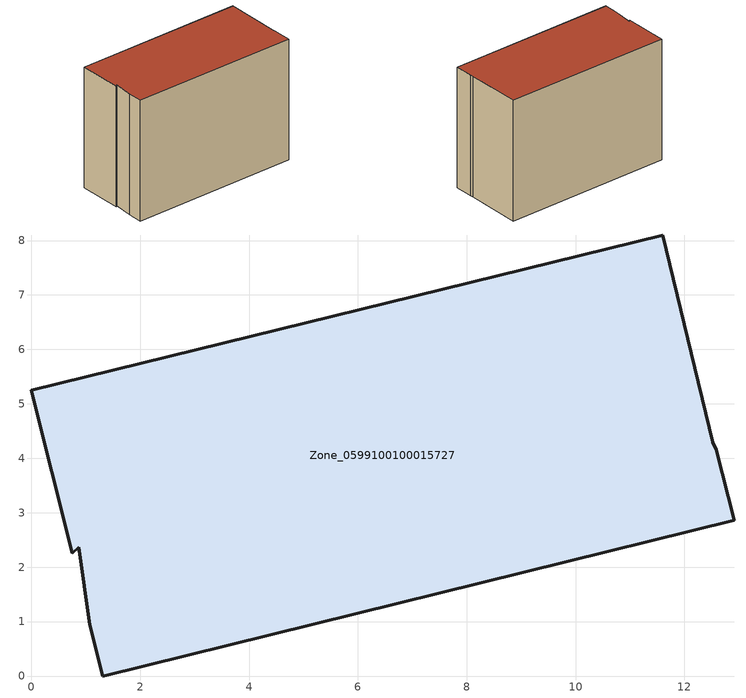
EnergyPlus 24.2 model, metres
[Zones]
Zone_0599100100015727
 floor ground (C_G): 11.6,8.1 12.52,4.29 12.59,4.16 12.91,2.86 1.31,0 1.08,0.95 0.87,2.36 0.75,2.25 0,5.25 z0
 wall outside (C_F): 1.31,0 12.91,2.86 12.59,4.16 12.52,4.29 11.6,8.1 0,5.25 0.75,2.25 0.87,2.36 1.08,0.95 1.31,0 z0:8.59
 roof outside (C_R): 12.52,4.29 11.6,8.1 0,5.25 0.75,2.25 0.87,2.36 1.08,0.95 1.31,0 12.91,2.86 12.59,4.16 z8.59
[BUILDING]
Pand.0599100100015727: North Axis=0; Terrain=City; Loads Convergence Tolerance Value=0.04; Temperature Convergence Tolerance Value=0.4; Solar Distribution=FullExterior; Maximum Number of Warmup Days=25; Minimum Number of Warmup Days=1
[Site:Location]
Rotterdam.The.Hague.AP_ZH_NLD Design_Conditions: Latitude=51.96; Longitude=4.45; Time Zone=1; Elevation=-4.5
[SITE:GROUNDTEMPERATURE:BUILDINGSURFACE]
18, 18, 18, 18, 18, 18, 18, 18, 18, 18, 18, 18
[MATERIAL] Thermal Absorptance=0.9; Solar Absorptance=0.7; Visible Absorptance=0.7
Name | Roughness | Thickness | Conductivity | Density | Specific Heat
G.TI.2015-2018 | MediumSmooth | 0.15 | 0.0428571 | 540 | 1210
F.TI.2015-2018 | Rough | 0.3 | 0.0666667 | 1920 | 840
R.TI.2015-2018 | MediumRough | 0.2 | 0.0333333 | 1500 | 1000
[CONSTRUCTION]
C_G: G.TI.2015-2018
C_F: F.TI.2015-2018
C_R: R.TI.2015-2018
[ZONE]
Zone_0599100100015727: Type=1; Multiplier=1; Ceiling Height=Autocalculate; Volume=Autocalculate; Floor Area=autocalculate; Part of Total Floor Area=Yes
[ZONEINFILTRATION:DESIGNFLOWRATE]
Infil_Zone_0599100100015727: Zone or ZoneList or Space or SpaceList=Zone_0599100100015727; Schedule=AlwaysOn; Design Flow Rate Calculation Method=Flow/Area; Flow Rate per Floor Area=0.0015; Constant Term Coefficient=1; Temperature Term Coefficient=0; Velocity Term Coefficient=0; Velocity Squared Term Coefficient=0
[HVACTEMPLATE:ZONE:IDEALLOADSAIRSYSTEM]
Zone_0599100100015727: Maximum Heating Supply Air Temperature=50; Minimum Cooling Supply Air Temperature=13; Maximum Heating Supply Air Humidity Ratio=0.0156; Minimum Cooling Supply Air Humidity Ratio=0.0077; Heating Limit=NoLimit; Cooling Limit=NoLimit; Dehumidification Control Type=ConstantSensibleHeatRatio; Cooling Sensible Heat Ratio=0.7; Dehumidification Setpoint=60; Humidification Control Type=None; Humidification Setpoint=30; Outdoor Air Method=None; Outdoor Air Flow Rate per Person=0.00944; Outdoor Air Flow Rate per Zone Floor Area=0; Outdoor Air Flow Rate per Zone=0; Demand Controlled Ventilation Type=None; Outdoor Air Economizer Type=NoEconomizer; Heat Recovery Type=None; Sensible Heat Recovery Effectiveness=0.7; Latent Heat Recovery Effectiveness=0.65
[ZONECONTROL:THERMOSTAT]
ThermostatControl_Zone_0599100100015727: Zone or ZoneList=Zone_0599100100015727; Control Type Schedule=DualSetpointControlType; Control 1=Thermostat_Zone_0599100100015727; Temperature Difference Between Cutout And Setpoint=0
[THERMOSTATSETPOINT:DUALSETPOINT]
Thermostat_Zone_0599100100015727: Heating Setpoint Temperature Schedule=HeatingSetpoint_Zone_0599100100015727; Cooling Setpoint Temperature Schedule=CoolingSetpoint_Zone_0599100100015727
[SCHEDULE:COMPACT]
HeatingSetpoint_Zone_0599100100015727: Through: 12/31, For: AllDays, Until: 24:00, 21
CoolingSetpoint_Zone_0599100100015727: Through: 12/31, For: AllDays, Until: 24:00, 24
DualSetpointControlType: Through: 12/31, For: AllDays, Until: 24:00, 4
AlwaysOn: Through: 12/31, For: AllDays, Until: 24:00, 1
